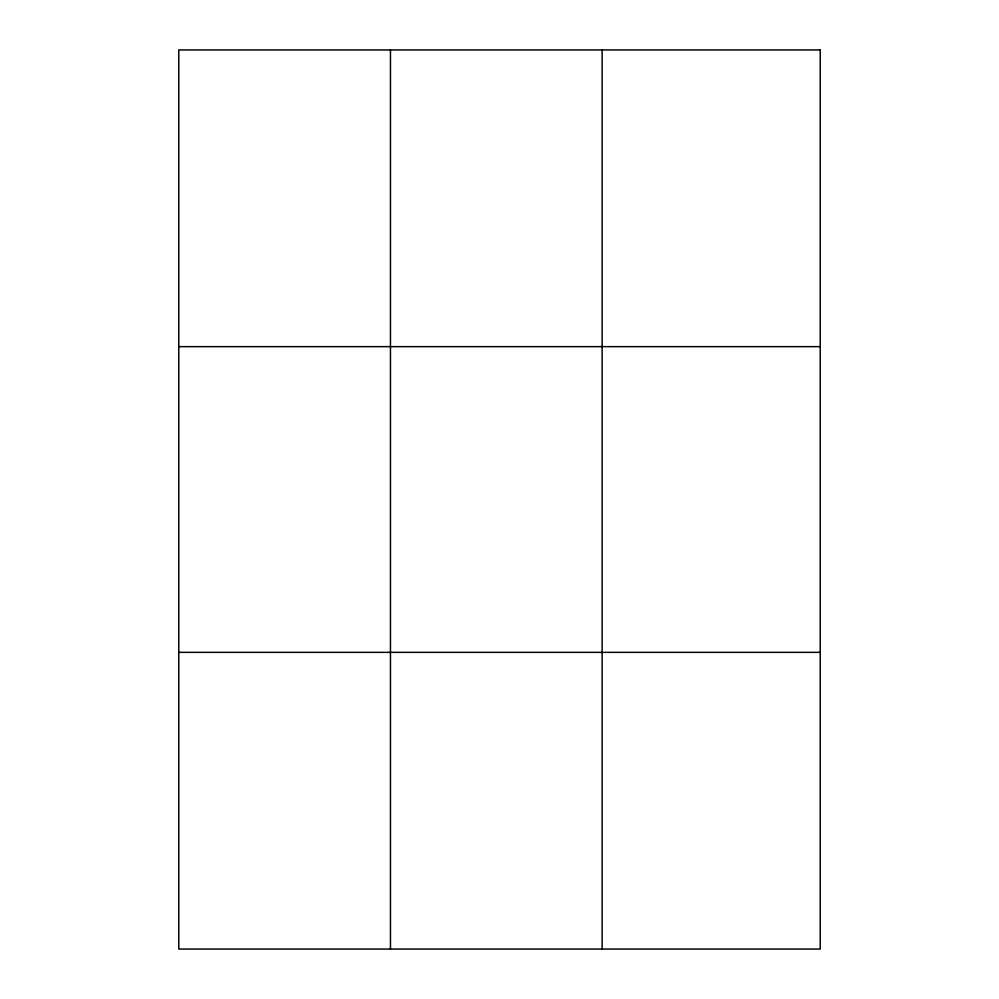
<?xml version="1.0" encoding="UTF-8"?>
<svg xmlns="http://www.w3.org/2000/svg" width="999" height="999" viewBox="0 0 999 999"><rect width="100%" height="100%" fill="white"/><g stroke="black" fill="none" stroke-linecap="round" stroke-linejoin="round"><path stroke-width="1.5" d="M390.459 949.05L390.459 49.95M602.135 949.05L602.135 49.95M178.784 346.653L820.216 346.653M178.784 652.347L820.216 652.347M820.216 49.95L820.216 949.05L178.784 949.05L178.784 49.95L820.216 49.95"/></g></svg>
